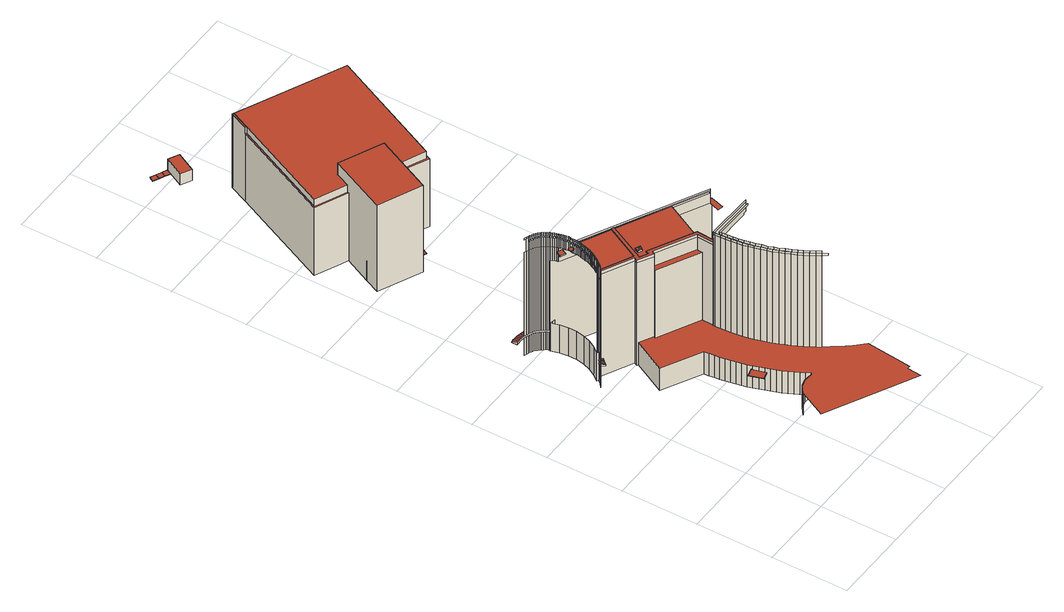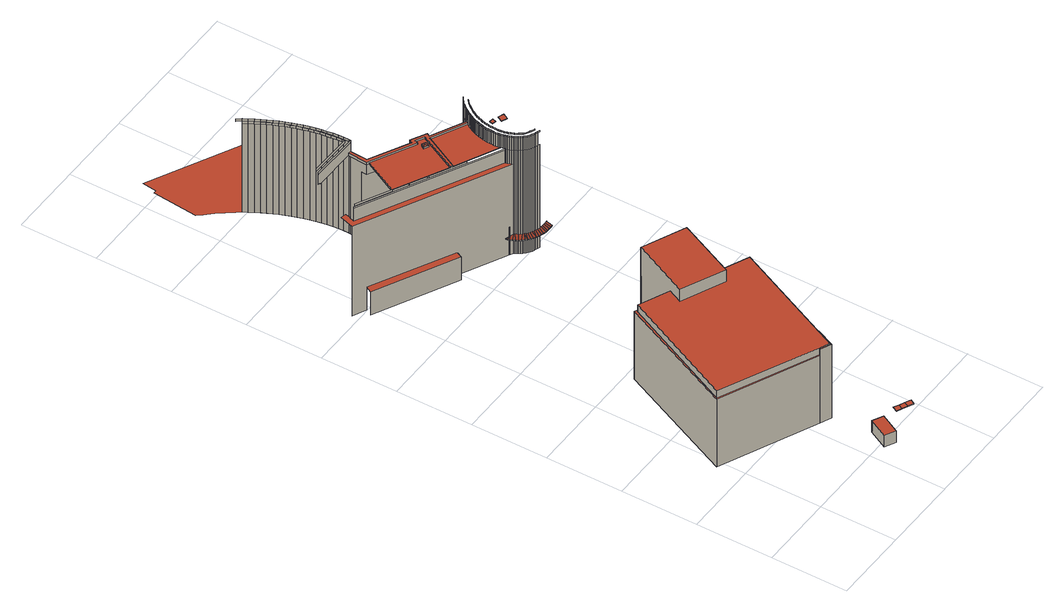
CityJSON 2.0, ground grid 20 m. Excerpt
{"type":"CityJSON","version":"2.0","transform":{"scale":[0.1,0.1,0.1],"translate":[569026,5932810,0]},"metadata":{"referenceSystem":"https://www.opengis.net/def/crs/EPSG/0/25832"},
"CityObjects":{
"building1":{"type":"Building","attributes":{"Grundfläche 2D":"5160.210936","Grundhöhe NN":"2.251"},"children":["building1-1","building1-2","building1-3","building1-4","building1-5","building1-6"],"geometry":[{"type":"MultiSurface","lod":"3","boundaries":[[[0,1,2,3]],[[0,4,5,1]],[[4,6,7,5]],[[8,9,10,11]],[[5,7,12,13,14,15,16]],[[1,17,18,2]],[[1,5,16,17]],[[9,19,20,10]],[[17,21,22,18]],[[17,16,23,21]],[[23,16,15,24]],[[19,25,26,20]],[[21,27,28,22]],[[21,23,29,27]],[[30,31,32,29,23,24,33,34]],[[26,25,35,36,37]],[[27,38,39,28]],[[27,29,40,38]],[[29,32,41,40]],[[42,34,33,43]],[[35,44,45,36]],[[38,46,47,39]],[[38,40,48,46]],[[40,41,49,48]],[[50,42,43,51]],[[44,52,53,45]],[[54,55,56,57,58,59]],[[60,54,50,51,55,61,62,63,64,65,48,49,59,66]],[[46,67,68,69,70,47]],[[68,67,46,48,65,64]],[[52,71,72,53]],[[68,73,74,69]],[[71,75,76,72]],[[77,64,63,62,78,79]],[[68,64,77,73]],[[78,80,81,82,83,77,79]],[[84,57,56,85]],[[73,86,87,74]],[[88,86,73,77,83,89]],[[75,90,91,76]],[[86,88,92,93]],[[87,86,93,94]],[[90,95,96,91]],[[93,97,98,99,100,94]],[[98,97,93,92,101,102,103]],[[95,104,105,96]],[[104,106,107,105]],[[98,108,109,99]],[[98,103,110,108]],[[106,111,112,107]],[[113,84,85,114]],[[108,115,116,109]],[[111,117,118,112]],[[108,110,119,115]],[[120,121,122,123,89,83,82]],[[115,124,125,116]],[[117,126,127,118]],[[115,119,128,124]],[[129,130,131,132]],[[126,133,134,127]],[[124,135,136,125]],[[124,128,137,135]],[[138,139,140,141]],[[142,143,144,145]],[[146,147,148,149]],[[133,150,151,134]],[[152,153,154,155]],[[156,157,158,159]],[[135,160,161,136]],[[135,137,162,160]],[[121,120,82,81,80,163,164]],[[165,138,141,166]],[[150,167,168,151]],[[169,113,114,170]],[[160,171,172,161]],[[173,174,142,156]],[[174,175,143,142]],[[147,176,177,148]],[[160,162,178,171]],[[167,179,180,168]],[[173,156,159,181]],[[182,165,166,183]],[[171,184,185,172]],[[179,186,187,180]],[[171,178,188,184]],[[189,190,174,173]],[[190,191,175,174]],[[176,192,193,177]],[[194,182,183,195]],[[186,196,197,187]],[[184,198,199,185]],[[189,173,181,200]],[[184,188,201,198]],[[197,196,202,203]],[[204,194,195,205]],[[198,206,207,199]],[[198,201,208,206]],[[202,209,210,203]],[[211,212,190,189]],[[212,213,191,190]],[[192,214,215,193]],[[211,189,200,216]],[[217,204,205,218]],[[209,219,220,210]],[[206,221,222,207]],[[206,208,223,221]],[[224,169,170,225]],[[226,217,218,227]],[[219,228,229,220]],[[230,231,212,211]],[[231,232,213,212]],[[214,233,234,215]],[[221,235,236,222]],[[237,226,227,238]],[[230,211,216,239]],[[221,223,240,235]],[[130,241,242,131]],[[243,237,238,244]],[[245,229,228,246,247,248,249,250]],[[235,251,252,236]],[[235,240,253,251]],[[254,243,244,255]],[[256,257,231,230]],[[257,258,232,231]],[[233,259,260,234]],[[256,230,239,261]],[[262,254,255,263]],[[248,264,265,249]],[[251,266,267,252]],[[251,253,268,266]],[[269,262,263,270]],[[264,271,272,265]],[[137,128,119,110,103,102,101,273,274,275,276,277,278,279,280,281,282,283,284,268,253,240,223,208,201,188,178,162]],[[285,152,155,286]],[[287,269,270,288]],[[271,289,290,272]],[[266,291,292,267]],[[293,294,257,256]],[[294,295,258,257]],[[259,296,297,260]],[[266,268,284,291]],[[298,287,288,299]],[[289,300,301,290]],[[293,256,261,302]],[[303,224,225,304]],[[300,305,306,301]],[[307,298,299,308]],[[305,309,310,306]],[[311,307,308,312]],[[309,313,314,310]],[[313,311,312,314]],[[273,101,92,315]],[[291,316,317,292]],[[291,284,283,316]],[[296,318,319,297]],[[320,321,294,293]],[[321,322,295,294]],[[320,293,302,323]],[[316,324,325,317]],[[316,283,282,324]],[[326,327,321,320]],[[327,328,322,321]],[[318,329,330,319]],[[326,320,323,331]],[[324,332,333,325]],[[324,282,281,332]],[[334,303,304,335]],[[336,337,327,326]],[[337,338,328,327]],[[329,339,340,330]],[[336,326,331,341]],[[342,334,335,343]],[[332,344,345,346,347,333]],[[348,349,337,336]],[[349,350,338,337]],[[339,351,352,340]],[[345,344,332,281,280,279]],[[348,336,341,353]],[[343,354,355,342]],[[356,357,349,348]],[[357,358,350,349]],[[351,359,360,352]],[[356,348,353,361]],[[345,362,363,346]],[[345,279,278,362]],[[364,365,357,356]],[[365,366,358,357]],[[359,367,368,360]],[[364,356,361,369]],[[362,370,371,363]],[[362,278,277,370]],[[364,372,373,374,375,365]],[[365,375,374,376,377,378,366]],[[368,367,379,380,381,382]],[[373,372,364,369,383,384]],[[370,385,386,371]],[[370,277,276,385]],[[387,388,374,373]],[[388,389,376,374]],[[387,373,384,390]],[[385,391,392,386]],[[385,276,275,391]],[[393,394,388,387]],[[394,395,389,388]],[[396,397,391,275,398]],[[391,397,399,392]],[[393,387,390,400]],[[401,402,394,393]],[[402,403,395,394]],[[401,393,400,404]],[[397,396,405,406]],[[399,397,406,407]],[[408,409,402,401]],[[409,410,403,402]],[[408,401,404,411]],[[409,408,412,406,405,413,414]],[[411,415,407,406,412,408]],[[414,416,417,410,409]],[[241,418,419,242]],[[420,421,355,354,422,423]],[[424,425,426,427,428,429,430,431]],[[427,426,432,433,429,428]],[[434,435,425,424,431,430,436,437]],[[432,438,439,433]],[[440,121,164,441]],[[435,434,437,436,442,443]],[[438,444,445,439]],[[446,443,442,447]],[[121,440,448,122]],[[444,449,450,445]],[[451,446,447,452]],[[449,453,454,450]],[[455,451,452,456]],[[453,457,458,454]],[[459,455,456,460]],[[457,461,462,458]],[[463,459,460,464]],[[465,154,153,466,467,468,440,441]],[[461,469,470,462]],[[440,468,471,448]],[[472,463,464,473]],[[418,474,475,419]],[[469,285,286,470]],[[474,472,473,475]],[[476,477,478,479]],[[466,480,481,467]],[[274,482,398,275]],[[448,471,483,484,485,486,487,488,479,478,489,490,315,92,88,89,123,122]],[[491,476,479,488]],[[468,492,483,471]],[[493,494,465,495]],[[492,468,467,496]],[[274,273,315,490]],[[461,457,453,449,444,438,432,426,425,435,443,446,451,455,459,463,472,474,418,241,130,129,497,498,499,500,501,502,503,504,505,506,507,508,509,510,511,512,513,514,515,516,517,518,519,520,521,522,523,524,525,526,527,528,529,530,531,532,533,534,535,480,466,153,152,285,469]],[[481,536,537,496,467]],[[478,477,538,539,489]],[[492,540,484,483]],[[417,416,541,542,543,544]],[[536,481,480,535]],[[477,476,491,545,546,538],[547,548,549,550,551]],[[482,274,490]],[[552,524,523,553]],[[552,553,554,555]],[[553,556,557,554]],[[553,523,522,556]],[[558,525,524,552]],[[558,552,555,559]],[[556,560,561,557]],[[556,522,521,560]],[[562,526,525,558]],[[562,558,559,563]],[[539,482,490,489]],[[540,492,496,537]],[[560,564,565,561]],[[560,521,520,564]],[[566,527,526,562]],[[488,487,567,568,545,491]],[[566,562,563,569]],[[564,570,571,565]],[[564,520,519,570]],[[572,528,527,566]],[[572,566,569,573]],[[570,574,575,571]],[[570,519,518,574]],[[576,529,528,572]],[[576,572,573,577]],[[574,578,579,575]],[[494,493,580,581]],[[574,518,517,578]],[[582,530,529,576]],[[583,584,585,586]],[[587,588,584,583]],[[582,576,577,589]],[[590,591,592,593,594,581,422,381,380,423,595,596,420,597,377,376,598]],[[599,586,585,600]],[[601,602,588,587]],[[603,599,600,604]],[[578,605,606,579]],[[601,607,608,602]],[[578,517,516,605]],[[603,604,609,610]],[[611,531,530,582]],[[612,613,608,607]],[[611,582,589,614]],[[615,610,609,616]],[[605,617,618,606]],[[612,619,620,613]],[[605,516,515,617]],[[621,532,531,611]],[[615,616,622,623]],[[621,611,614,624]],[[542,541,416,414,413,625,626]],[[627,628,620,619]],[[617,629,630,618]],[[631,623,622,632]],[[624,633,634,621]],[[634,533,532,621]],[[617,515,514,629]],[[593,635,636,594]],[[627,637,638,628]],[[639,631,632,640]],[[629,641,642,630]],[[643,644,638,637]],[[640,645,646,639]],[[643,647,648,644]],[[535,534,649,540,537,536]],[[540,649,485,484]],[[487,486,650,567]],[[403,410,417,544,543,651,652,653,654,655,656,598,376,389,395]],[[657,658,659,660,661,650,486,485,649,534,533,634]],[[568,662,546,545]],[[658,657,634,633,663,664]],[[665,646,645,666]],[[635,667,668,636]],[[669,670,539,538,546,662]],[[667,635,593,592]]],"semantics":{"surfaces":[{"type":"WallSurface"},{"type":"RoofSurface"}],"values":[0,0,0,0,0,0,0,0,0,0,0,0,0,0,0,0,0,0,0,0,0,0,0,0,0,0,0,0,0,0,0,0,0,0,0,0,0,0,0,0,0,0,0,0,0,0,0,0,0,0,0,0,0,0,0,0,0,0,0,0,0,0,0,0,0,0,0,0,0,0,0,0,0,0,0,0,0,0,0,0,0,0,0,0,0,0,0,0,0,0,0,0,0,0,0,0,0,0,0,0,0,0,0,0,0,0,0,0,0,0,0,0,0,0,0,0,0,0,0,0,0,0,0,0,0,0,0,0,0,0,0,0,1,0,0,0,0,0,0,0,0,0,0,0,0,0,0,0,0,0,0,0,0,0,0,0,0,0,0,0,0,0,0,0,0,0,0,0,0,0,0,0,0,0,0,0,0,0,0,0,0,0,0,0,0,0,0,0,0,0,0,0,0,0,0,0,0,0,0,0,0,0,0,0,0,0,0,0,0,0,0,0,0,0,0,0,0,0,0,0,0,0,0,0,0,0,0,0,0,0,0,0,0,0,0,0,0,0,0,0,0,0,0,0,0,0,0,1,0,0,0,0,0,1,1,0,0,0,0,1,0,0,0,0,0,0,0,0,0,0,0,0,0,0,0,0,0,0,0,0,0,0,0,0,0,0,0,0,0,0,0,0,0,0,0,0,0,0,0,0,0,0,0,0,0,0,0,0,0,0,0,0,0,0,0,0,0,0,0,0,0,0,0,0,0,0,0,0,1,0,0,0,0,0,0,1]}}]},
"building1-1":{"type":"BuildingInstallation","parents":["building1"],"geometry":[{"type":"MultiSurface","lod":"3","boundaries":[[[671,41,32,31]],[[672,49,41,671,673]],[[672,674,79]],[[66,59,49,672,79,63]],[[675,81,79,674]],[[671,31,30,676]],[[671,676,677,678,672,673]],[[66,679,672,678,60]],[[54,59,673,677]],[[674,672,679]],[[66,63,79,674,679]],[[50,54,60,678,677,676,30,34,42]]],"semantics":{"surfaces":[{"type":"RoofSurface"},{"type":"WallSurface"},{"type":"OuterCeilingSurface"}],"values":[0,0,0,0,0,1,1,1,1,0,0,2]}}]},
"building1-2":{"type":"BuildingInstallation","parents":["building1"],"geometry":[{"type":"MultiSurface","lod":"3","boundaries":[[[680,681,682,683]],[[681,680,684,685]],[[682,681,685,686]],[[683,682,686,687]],[[680,683,687,684]]],"semantics":{"surfaces":[{"type":"RoofSurface"},{"type":"WallSurface"}],"values":[0,1,1,1,1]}}]},
"building1-3":{"type":"BuildingInstallation","parents":["building1"],"geometry":[{"type":"MultiSurface","lod":"3","boundaries":[[[688,689,690,691]],[[691,690,692,693]],[[688,691,693,694]],[[689,688,694,695]],[[690,689,695,692]]],"semantics":{"surfaces":[{"type":"RoofSurface"},{"type":"WallSurface"}],"values":[0,1,1,1,1]}}]},
"building1-4":{"type":"BuildingInstallation","parents":["building1"],"geometry":[{"type":"MultiSurface","lod":"3","boundaries":[[[696,697,698,699,700,701]],[[699,702,703,700]],[[702,704,705,703]],[[706,707,705,704]],[[144,708,707,706]],[[143,709,708,144]],[[175,710,709,143]],[[191,711,710,175]],[[213,711,191]],[[213,232,712,711]],[[232,258,713,712]],[[258,295,714,713]],[[322,714,295]],[[328,715,716,322]],[[716,714,322]],[[338,350,717,715,328]],[[358,366,718,717,350]],[[366,378,719,718]],[[377,597,378]],[[597,720,719,378]],[[596,721,722,597,420]],[[722,720,597]],[[723,698,697,696,701,724,725]],[[596,595,726,727,722,721]],[[720,722,727,728]],[[719,720,728,729]],[[718,719,729,730]],[[717,718,730,731]],[[715,717,731,732]],[[716,715,732,733]],[[714,716,733,734]],[[713,714,734,735]],[[712,713,735,736]],[[711,712,736,737]],[[710,711,737,738]],[[701,700,739,724]],[[709,710,738,740]],[[708,709,740,741]],[[707,708,741,742]],[[705,707,742,743]],[[703,705,743,744]],[[700,703,744,739]],[[721,420,423,726]],[[339,329,318,296,259,233,214,192,176,147,146,745,746,747,748,723,725,724,739,744,743,742,741,740,738,737,736,735,734,733,732,731,730,729,728,727,726,595,423,380,379,367,359,351]]],"semantics":{"surfaces":[{"type":"RoofSurface"},{"type":"WallSurface"},{"type":"OuterCeilingSurface"}],"values":[0,0,0,0,0,0,0,0,0,0,0,0,0,0,0,0,0,0,0,0,0,0,1,1,1,1,1,1,1,1,1,1,1,1,1,1,1,1,1,1,1,1,1,2]}}]},
"building1-5":{"type":"BuildingInstallation","parents":["building1"],"geometry":[{"type":"MultiSurface","lod":"3","boundaries":[[[434,424,427,749,750,751,752]],[[753,754,750,749]],[[754,755,751,750]],[[755,756,752,751]],[[428,753,749,427]],[[756,437,434,752]],[[437,431,424,434]],[[431,428,427,424]],[[428,431,437,756,755,754,753]]],"semantics":{"surfaces":[{"type":"RoofSurface"},{"type":"WallSurface"},{"type":"OuterCeilingSurface"}],"values":[0,1,1,1,1,1,1,1,2]}}]},
"building1-6":{"type":"BuildingInstallation","parents":["building1"],"geometry":[{"type":"MultiSurface","lod":"3","boundaries":[[[757,758,759,760]],[[760,759,761]],[[762,759,758]],[[761,759,762]],[[548,758,757,760,550,549]],[[762,758,548,547]],[[761,762,547,551]],[[760,761,551,550]]],"semantics":{"surfaces":[{"type":"RoofSurface"},{"type":"WallSurface"}],"values":[0,0,0,0,1,1,1,1]}}]},
"building2":{"type":"Building","attributes":{"Grundfläche 2D":"2.081605","Grundhöhe NN":"5.464"},"geometry":[{"type":"Solid","lod":"3","boundaries":[[[[763,764,765,766]],[[767,768,766,765]],[[768,769,763,766]],[[769,770,764,763]],[[770,767,765,764]],[[770,769,768,767]]]],"semantics":{"surfaces":[{"type":"RoofSurface"},{"type":"WallSurface"},{"type":"GroundSurface"}],"values":[[0,1,1,1,1,2]]}}]},
"building3":{"type":"Building","attributes":{"Grundfläche 2D":"2.081893","Grundhöhe NN":"5.464"},"geometry":[{"type":"Solid","lod":"3","boundaries":[[[[764,771,772,765]],[[773,767,765,772]],[[767,770,764,765]],[[770,774,771,764]],[[774,773,772,771]],[[774,770,767,773]]]],"semantics":{"surfaces":[{"type":"RoofSurface"},{"type":"WallSurface"},{"type":"GroundSurface"}],"values":[[0,1,1,1,1,2]]}}]},
"building4":{"type":"Building","attributes":{"Grundfläche 2D":"2.081605","Grundhöhe NN":"5.464"},"geometry":[{"type":"Solid","lod":"3","boundaries":[[[[771,775,776,772]],[[777,773,772,776]],[[773,774,771,772]],[[774,778,775,771]],[[778,777,776,775]],[[778,774,773,777]]]],"semantics":{"surfaces":[{"type":"RoofSurface"},{"type":"WallSurface"},{"type":"GroundSurface"}],"values":[[0,1,1,1,1,2]]}}]},
"building5":{"type":"Building","attributes":{"Grundfläche 2D":"1091.158095","Grundhöhe NN":"2.050"},"children":["building5-1"],"geometry":[{"type":"MultiSurface","lod":"3","boundaries":[[[779,780,781,782,783,784]],[[785,786,787,788,789,790,791,792]],[[793,794,795,796,797]],[[798,799,800,801,802,803]],[[804,805,806,807,808,809,810,811,812]],[[802,801,813,814,815,797,796,812,811]],[[793,797,815,816]],[[817,788,787,805,804,795,794,793,816,818,819]],[[795,804,812,796]],[[784,792,791,779]],[[779,791,820,821,780]],[[780,821,822,799,781]],[[781,799,798,782]],[[817,823,824,789,788]],[[790,789,824,825]],[[791,790,825,820]],[[800,799,822,826]],[[813,801,800,826,827]],[[805,787,786,806]],[[806,786,785,807]],[[784,783,809,808,807,785,792]],[[798,803,810,809,783,782]],[[810,803,802,811]],[[823,828,829,817]],[[814,830,831,819]],[[817,829,832,813]],[[833,834,835,827]],[[832,834,833,813]],[[816,815,814,819,818]],[[820,825,824,823,817,813,833,827,826,822,821]]],"semantics":{"surfaces":[{"type":"RoofSurface"},{"type":"WallSurface"},{"type":"GroundSurface"}],"values":[0,0,0,0,0,1,1,1,1,1,1,1,1,1,1,1,1,1,1,1,1,1,1,1,1,1,1,1,2,2]}}]},
"building5-1":{"type":"BuildingInstallation","parents":["building5"],"geometry":[{"type":"MultiSurface","lod":"3","boundaries":[[[836,837,838,839]],[[839,838,840,841]],[[836,839,841,842]],[[842,843,837,836]],[[837,843,840,838]],[[841,840,843,842]]],"semantics":{"surfaces":[{"type":"RoofSurface"},{"type":"WallSurface"},{"type":"OuterCeilingSurface"}],"values":[0,1,1,1,1,2]}}]},
"building6":{"type":"Building","attributes":{"Grundfläche 2D":"17.054815","Grundhöhe NN":"0.931"},"geometry":[{"type":"Solid","lod":"3","boundaries":[[[[844,845,846,847]],[[848,849,847,846]],[[849,850,844,847]],[[850,851,845,844]],[[851,848,846,845]],[[851,850,849,848]]]],"semantics":{"surfaces":[{"type":"RoofSurface"},{"type":"WallSurface"},{"type":"GroundSurface"}],"values":[[0,1,1,1,1,2]]}}]}
},
"vertices":[
[43,614,375],[47,617,375],[47,617,379],[43,614,379],[43,614,337],[47,617,337],[43,614,89],[47,617,89],[44,628,379],[47,631,379],[47,631,375],[44,628,375],[47,617,85],[47,617,74],[47,617,23],[51,620,23],[51,620,337],[51,620,375],[51,620,379],[50,634,379],[50,634,375],[54,623,375],[54,623,379],[54,623,337],[54,623,23],[53,637,379],[53,637,375],[58,626,375],[58,626,379],[58,626,337],[56,625,76],[56,625,84],[58,626,84],[58,626,23],[58,626,76],[56,640,379],[56,640,375],[55,640,375],[61,629,375],[61,629,379],[61,629,337],[61,629,84],[61,629,76],[61,629,23],[58,643,379],[58,643,375],[64,633,375],[64,633,379],[64,633,337],[64,633,84],[64,633,76],[64,633,23],[61,647,379],[61,647,375],[65,634,76],[65,634,23],[61,637,23],[61,637,108],[65,634,108],[65,634,84],[66,635,76],[66,635,23],[67,636,23],[67,636,84],[67,636,337],[66,635,337],[66,635,84],[66,635,375],[67,636,375],[67,636,379],[66,635,379],[63,650,379],[63,650,375],[70,640,375],[70,640,379],[66,653,379],[66,653,375],[70,640,337],[70,640,23],[70,640,84],[71,642,23],[71,642,84],[71,642,333],[71,642,337],[74,653,108],[74,653,23],[72,643,375],[72,643,379],[72,643,341],[71,642,341],[70,660,379],[70,660,375],[75,647,341],[75,647,375],[75,647,379],[72,664,379],[72,664,375],[77,651,375],[80,655,375],[80,655,379],[77,651,379],[75,647,337],[77,651,337],[80,655,337],[74,667,379],[74,667,375],[76,671,379],[76,671,375],[82,658,375],[82,658,379],[82,658,337],[78,675,379],[78,675,375],[84,671,108],[84,671,23],[84,662,375],[84,662,379],[79,679,379],[79,679,375],[84,662,337],[72,641,333],[157,598,333],[157,598,341],[72,641,341],[86,666,375],[86,666,379],[81,682,379],[81,682,375],[86,666,337],[219,189,90],[238,204,90],[238,204,23],[219,189,23],[82,686,379],[82,686,375],[88,670,375],[88,670,379],[88,670,337],[48,804,379],[44,805,379],[44,805,375],[48,804,375],[47,816,337],[47,816,83],[42,817,83],[42,817,337],[42,817,76],[47,816,76],[47,816,23],[42,817,23],[84,690,379],[84,690,375],[111,501,90],[156,588,90],[156,588,23],[111,501,23],[47,816,375],[42,817,375],[42,817,379],[47,816,379],[90,674,375],[90,674,379],[90,674,337],[72,641,23],[157,598,23],[52,802,379],[52,802,375],[85,694,379],[85,694,375],[91,690,108],[91,690,23],[91,678,375],[91,678,379],[52,814,375],[52,814,337],[52,814,83],[52,814,76],[52,814,23],[91,678,337],[86,698,379],[86,698,375],[52,814,379],[56,800,379],[56,800,375],[93,683,375],[93,683,379],[87,702,379],[87,702,375],[93,683,337],[57,812,375],[57,812,337],[57,812,83],[57,812,76],[57,812,23],[60,798,379],[60,798,375],[87,706,379],[87,706,375],[94,687,375],[94,687,379],[57,812,379],[94,687,337],[88,710,379],[88,710,375],[63,796,379],[63,796,375],[95,691,375],[95,691,379],[95,691,337],[89,714,379],[89,714,375],[61,810,375],[61,810,337],[61,810,83],[61,810,76],[61,810,23],[61,810,379],[66,794,379],[66,794,375],[89,718,379],[89,718,375],[96,695,375],[96,695,379],[96,695,337],[95,712,108],[95,712,23],[68,792,379],[68,792,375],[89,722,379],[89,722,375],[66,808,375],[66,808,337],[66,808,83],[66,808,76],[66,808,23],[97,700,375],[97,700,379],[70,789,379],[70,789,375],[66,808,379],[97,700,337],[257,210,90],[257,210,23],[73,786,379],[73,786,375],[89,726,375],[89,726,379],[89,730,379],[90,734,379],[90,734,375],[89,730,375],[98,704,375],[98,704,379],[98,704,337],[75,783,379],[75,783,375],[70,805,375],[70,805,337],[70,805,83],[70,805,76],[70,805,23],[70,805,379],[77,780,379],[77,780,375],[90,738,379],[90,738,375],[99,708,375],[99,708,379],[99,708,337],[79,777,379],[79,777,375],[89,742,379],[89,742,375],[163,603,337],[210,695,337],[99,751,337],[100,747,337],[100,743,337],[101,738,337],[101,734,337],[100,730,337],[100,726,337],[100,722,337],[100,717,337],[100,713,337],[211,449,90],[211,449,23],[80,774,379],[80,774,375],[89,745,379],[89,745,375],[100,713,375],[100,713,379],[73,802,375],[73,802,337],[73,802,83],[73,802,76],[73,802,23],[82,770,379],[82,770,375],[88,749,379],[88,749,375],[73,802,379],[96,734,108],[96,734,23],[88,753,379],[88,753,375],[83,767,379],[83,767,375],[87,756,379],[87,756,375],[85,763,379],[85,763,375],[86,760,379],[86,760,375],[163,603,341],[100,717,375],[100,717,379],[76,799,76],[76,799,23],[76,799,375],[76,799,337],[76,799,83],[76,799,379],[100,722,375],[100,722,379],[79,796,375],[79,796,337],[79,796,83],[79,796,76],[79,796,23],[79,796,379],[100,726,375],[100,726,379],[92,756,108],[92,756,23],[81,793,375],[81,793,337],[81,793,83],[81,793,76],[81,793,23],[81,793,379],[86,777,108],[86,777,23],[100,730,375],[101,734,375],[101,734,379],[100,730,379],[84,789,375],[84,789,337],[84,789,83],[84,789,76],[84,789,23],[84,789,379],[92,775,23],[92,775,108],[86,786,375],[86,786,337],[86,786,83],[86,786,76],[86,786,23],[86,786,379],[101,738,375],[101,738,379],[88,782,375],[88,782,337],[88,782,83],[88,782,76],[88,782,23],[88,782,379],[100,743,375],[100,743,379],[89,780,375],[90,779,375],[90,779,337],[89,780,337],[90,779,295],[90,779,83],[89,780,83],[89,780,76],[90,779,76],[90,779,23],[89,780,23],[89,780,379],[90,779,379],[100,747,375],[100,747,379],[92,775,375],[92,775,337],[92,775,295],[92,775,379],[99,751,375],[99,751,379],[94,771,375],[94,771,337],[94,771,295],[98,755,338],[98,755,375],[99,751,338],[98,755,379],[94,771,379],[95,767,375],[95,767,337],[95,767,295],[95,767,379],[97,759,338],[97,759,375],[97,759,379],[96,763,375],[96,763,337],[96,763,295],[96,763,379],[97,761,375],[97,761,338],[97,761,337],[97,761,379],[97,761,333],[97,761,295],[279,207,90],[279,207,23],[100,774,80],[100,774,108],[100,774,23],[100,774,76],[236,319,79],[236,319,90],[232,332,90],[232,332,79],[232,332,77],[232,332,23],[236,319,23],[236,319,77],[228,344,90],[228,344,23],[240,306,79],[240,306,90],[240,306,23],[240,306,77],[225,357,90],[225,357,23],[153,590,333],[153,590,23],[244,294,23],[244,294,90],[222,370,90],[222,370,23],[249,281,90],[249,281,23],[153,590,341],[220,383,90],[220,383,23],[254,269,90],[254,269,23],[217,396,90],[217,396,23],[260,257,90],[260,257,23],[215,409,90],[215,409,23],[265,245,90],[265,245,23],[214,422,90],[214,422,23],[271,233,90],[271,233,23],[153,589,23],[192,569,90],[192,569,295],[192,569,333],[212,436,90],[212,436,23],[192,569,341],[277,222,90],[277,222,23],[284,210,90],[284,210,23],[187,581,337],[166,592,337],[166,592,341],[187,581,341],[190,565,90],[190,565,295],[210,695,338],[197,578,341],[298,524,341],[296,479,341],[303,478,341],[306,529,341],[191,589,341],[216,692,341],[210,695,341],[191,589,337],[197,578,333],[212,702,108],[212,702,23],[153,589,108],[197,578,295],[183,118,90],[410,1,90],[414,38,90],[422,38,90],[434,157,90],[428,163,90],[423,169,90],[417,175,90],[411,181,90],[405,188,90],[400,194,90],[395,200,90],[390,207,90],[385,214,90],[380,221,90],[377,224,90],[376,226,90],[368,237,90],[361,249,90],[354,261,90],[347,273,90],[341,285,90],[335,298,90],[329,311,90],[324,324,90],[319,337,90],[315,350,90],[311,363,90],[307,377,90],[304,391,90],[301,404,90],[299,418,90],[297,432,90],[296,446,90],[295,459,90],[295,473,90],[295,479,90],[296,479,90],[297,510,90],[297,510,295],[298,524,295],[216,692,337],[216,692,338],[298,524,333],[101,759,333],[442,583,333],[442,583,295],[101,759,295],[301,532,337],[348,624,337],[190,599,337],[180,604,337],[183,610,337],[185,615,337],[196,609,337],[311,363,367],[315,350,367],[315,350,374],[311,363,374],[319,337,367],[319,337,374],[307,377,367],[307,377,374],[324,324,367],[324,324,374],[304,391,367],[304,391,374],[329,311,367],[329,311,374],[301,404,367],[306,529,333],[301,532,333],[301,404,374],[335,298,367],[335,298,374],[299,418,367],[299,418,374],[341,285,367],[341,285,374],[297,432,367],[297,432,374],[347,273,367],[347,273,374],[217,713,108],[217,713,23],[296,446,367],[322,352,374],[322,352,367],[319,366,367],[319,366,374],[327,339,374],[327,339,367],[296,446,374],[458,590,23],[425,607,23],[425,607,93],[219,713,93],[219,713,23],[109,769,76],[109,769,78],[96,776,81],[458,590,295],[315,379,374],[315,379,367],[331,326,374],[331,326,367],[312,392,374],[312,392,367],[354,261,367],[354,261,374],[337,314,374],[337,314,367],[309,406,367],[309,406,374],[295,459,367],[342,301,374],[342,301,367],[295,459,374],[307,419,374],[307,419,367],[361,249,367],[361,249,374],[348,289,374],[348,289,367],[295,473,367],[306,433,367],[306,433,374],[295,473,374],[101,759,338],[442,583,338],[354,277,374],[354,277,367],[368,237,367],[368,237,374],[304,446,374],[304,446,367],[295,479,374],[295,479,367],[227,729,93],[227,729,23],[361,265,374],[361,265,367],[303,460,374],[303,460,367],[376,226,367],[376,226,374],[368,253,374],[368,253,367],[303,468,367],[303,468,374],[375,242,374],[375,242,367],[296,479,333],[303,478,333],[440,578,295],[439,572,295],[437,567,295],[435,561,295],[434,556,295],[447,553,295],[296,479,367],[423,476,367],[423,476,338],[416,476,338],[416,476,333],[348,624,333],[296,479,374],[423,476,374],[416,466,374],[416,466,367],[434,623,93],[434,623,23],[433,580,333],[433,580,338],
[65,616,78],[77,629,78],[73,625,78],[81,633,78],[71,641,83],[65,616,76],[73,625,76],[77,629,76],[69,633,82],
[46,734,377],[39,720,377],[53,714,377],[60,728,377],[46,734,375],[39,720,375],[53,714,375],[60,728,375],
[76,706,377],[78,716,377],[69,718,377],[66,708,377],[69,718,375],[66,708,375],[76,706,375],[78,716,375],
[15,828,80],[15,819,83],[15,818,83],[21,819,83],[21,834,78],[15,833,78],[26,819,83],[28,834,78],[31,819,83],[34,834,78],[37,818,83],[40,833,78],[47,832,78],[53,830,78],[60,828,78],[66,825,78],[72,821,78],[78,817,78],[83,813,78],[93,803,78],[88,808,78],[97,798,78],[100,792,78],[103,786,78],[106,780,78],[109,772,78],[108,775,78],[15,818,76],[15,833,76],[15,819,76],[109,772,76],[108,775,76],[106,780,76],[103,786,76],[100,792,76],[97,798,76],[93,803,76],[88,808,76],[83,813,76],[78,817,76],[72,821,76],[66,825,76],[60,828,76],[21,834,76],[53,830,76],[47,832,76],[40,833,76],[34,834,76],[28,834,76],[37,818,76],[31,819,76],[26,819,76],[21,819,76],
[231,336,79],[210,330,79],[221,295,79],[242,301,79],[231,336,77],[210,330,77],[221,295,77],[242,301,77],
[183,610,342],[180,604,342],[188,607,343],[185,615,342],[196,609,342],[190,599,342],
[39,1805,57],[53,1798,57],[59,1811,57],[46,1817,57],[59,1811,55],[46,1817,55],[39,1805,55],[53,1798,55],
[67,1792,57],[73,1804,57],[73,1804,55],[67,1792,55],
[80,1785,57],[86,1798,57],[86,1798,55],[80,1785,55],
[179,1655,243],[152,1667,243],[130,1618,243],[133,1617,243],[154,1663,243],[178,1652,243],[423,1538,225],[282,1235,225],[203,1271,225],[202,1267,225],[285,1228,225],[427,1540,225],[179,1655,225],[178,1652,225],[152,1159,282],[153,1160,282],[221,1308,282],[110,1359,282],[42,1209,282],[133,1617,225],[130,1618,225],[9,1356,225],[92,1318,225],[94,1322,225],[14,1359,225],[221,1308,246],[203,1271,246],[282,1235,246],[423,1538,246],[178,1652,246],[154,1663,246],[14,1359,246],[94,1322,246],[110,1359,246],[92,1318,20],[60,1249,20],[42,1209,20],[152,1159,20],[202,1267,20],[153,1160,20],[170,1198,20],[179,1655,20],[152,1667,20],[130,1618,20],[219,1259,20],[285,1228,20],[427,1540,20],[9,1356,20],[74,1326,20],[219,1259,79],[202,1267,79],[60,1249,79],[170,1198,79],[92,1318,79],[74,1327,20],[74,1327,79],[74,1326,79],
[179,1192,70],[169,1196,70],[153,1160,70],[162,1156,70],[153,1160,68],[162,1156,68],[179,1192,68],[169,1196,68],
[131,1761,43],[157,1811,43],[130,1825,43],[104,1775,43],[130,1825,9],[104,1775,9],[131,1761,9],[157,1811,9]
]}
